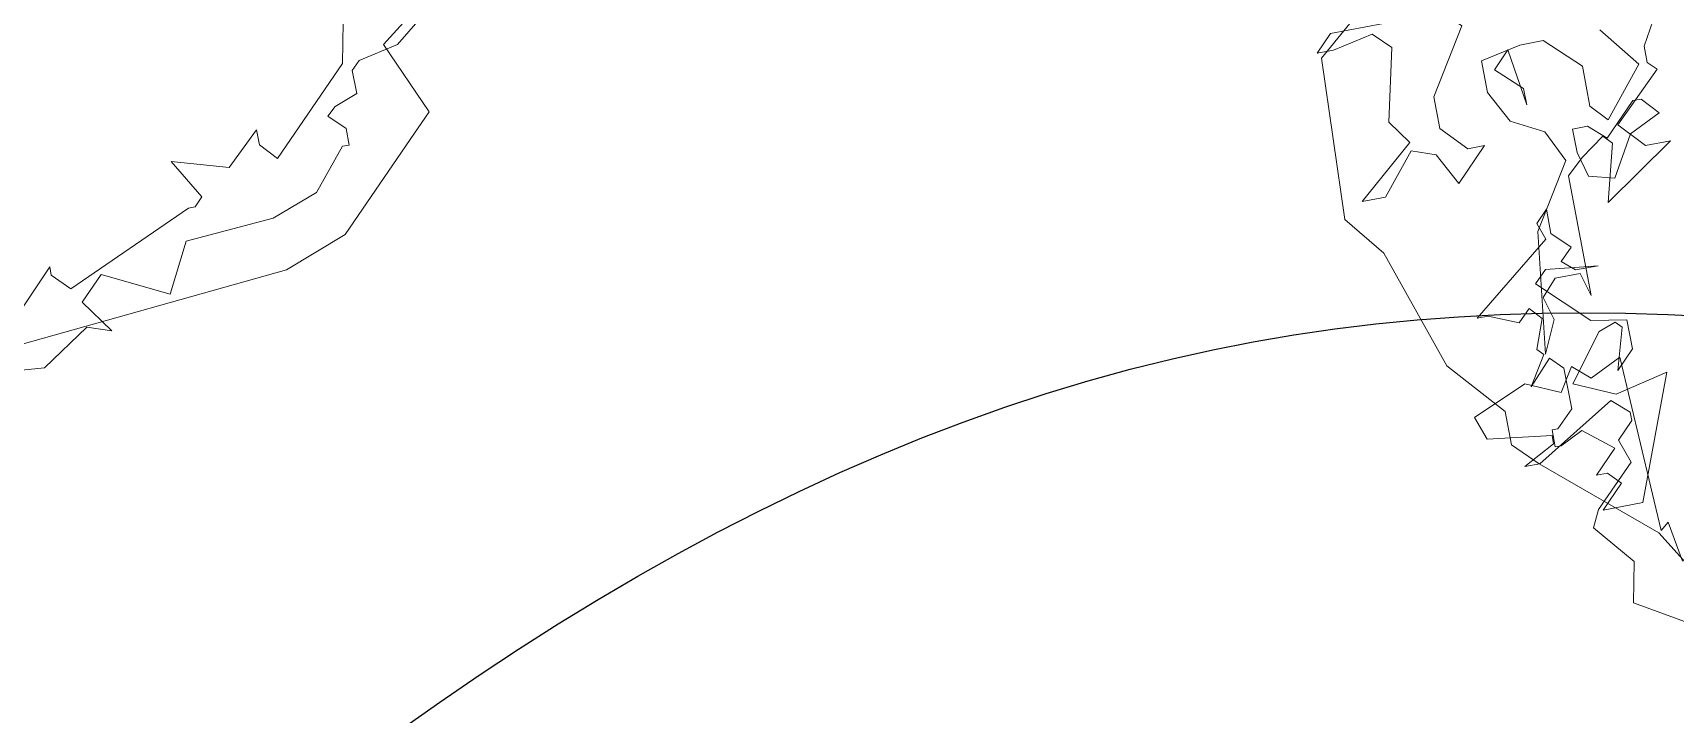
# Model space of a CAD drawing. Header units: millimetres. Extents: x 1418 to 1811, y 1796 to 1956.
# Drawn here: x 1480.551 to 1481.692, y 1862.119 to 1862.592 of the extents above; entities that cross this region are included whole.
import ezdxf

# ---------------------------------------------------------------- set-up
doc = ezdxf.new("R2010")
doc.units = ezdxf.units.MM
doc.layers.add('ARBRE', color=251, linetype='Continuous', lineweight=13)
doc.layers.add('VEGETAIS', color=3, linetype='Continuous')

# ---------------------------------------------------------------- blocks, each defined once
blk = doc.blocks.new('WMF26', base_point=(0, 0.0008))
at = {"color": 85}
for points in [[(11.7611, -2.7672), (11.9727, -3.1163), (12.4238, -3.5016), (12.5251, -3.6045), (12.5251, -3.7494), (12.7359, -3.9898), (12.9112, -4.5142), (13.0496, -4.688), (13.0199, -5.387), (12.7721, -5.5977)], [(2.2221, -2.0031), (2.6807, -1.654), (2.5424, -1.3338), (2.6445, -1.2317), (2.9936, -0.8826), (3.2694, -0.7805), (4.492, -0.6718)]]:
    blk.add_lwpolyline(points, dxfattribs=at)
at = {"color": 63}
for points in [[(4.5068, -0.7336), (4.2664, -0.9806), (4.2664, -0.9443), (4.194, -0.8711), (3.6333, -1.1189), (3.6045, -1.1189), (3.5683, -1.1551), (3.6695, -1.3297), (3.4299, -1.2572), (3.2842, -1.3955), (3.2842, -1.3297), (3.2192, -1.2572), (2.8693, -1.6063), (2.833, -1.7808)], [(2.4469, -1.7808), (2.6223, -1.6433), (2.7968, -1.6063), (2.833, -1.5701), (2.833, -1.4688), (2.9343, -1.4317), (2.9722, -1.3955), (2.9055, -1.3297), (2.9055, -1.2572), (2.9343, -1.2572), (3.0808, -1.0827), (3.2842, -1.0094), (3.6695, -0.9806), (3.779, -0.7698), (4.0557, -0.9081), (4.1577, -0.806), (4.0557, -0.6611), (4.1577, -0.6973), (4.3685, -0.5582), (4.7909, -0.5944)], [(11.4375, -2.4255), (12.1357, -2.8404), (12.0995, -3.0142), (12.2452, -3.1895), (12.209, -3.262), (12.0344, -3.4365), (12.0706, -3.5386), (11.9982, -3.6119), (11.9982, -3.6481), (12.0706, -3.7132), (12.4205, -3.5016), (12.4856, -3.5016), (12.3464, -3.5757), (12.3464, -3.6119), (12.6239, -3.6481), (12.6601, -3.7494), (12.4205, -3.8515), (12.274, -3.7856), (12.209, -3.8877), (12.1357, -3.8227), (11.9982, -3.8877), (11.962, -3.1237), (11.9249, -3.1533), (11.8953, -2.9779)], [(12.0706, -4.7612), (12.1357, -4.8996), (12.274, -4.972), (12.3464, -5.1103), (12.3464, -5.2495), (12.1727, -5.2857), (12.0706, -5.2857), (11.9249, -5.1465), (11.9249, -4.972), (11.859, -4.8996), (11.6853, -5.1103), (11.8228, -5.2857)], [(11.3354, -5.2495), (11.5108, -5.4232), (11.6483, -5.1828), (11.6483, -5.1103), (11.6121, -5.0741), (11.8228, -4.8707), (11.7216, -4.7612), (11.6121, -4.7612), (11.9249, -4.5505), (11.859, -4.7975), (11.8953, -4.8345), (11.9982, -4.7612), (12.0706, -4.6954), (12.0706, -4.1717), (12.0995, -4.2738), (12.209, -4.2738), (12.274, -4.2006), (12.2452, -4.0993), (12.3102, -3.9602), (12.2452, -4.4846), (12.0706, -4.7612), (12.0706, -4.7612)]]:
    blk.add_lwpolyline(points, dxfattribs=at)
at = {"color": 106}
for points in [[(12.0912, -3.3558), (12.1431, -3.4085), (12.1908, -3.4085), (12.0912, -3.5082), (12.2172, -3.6086), (12.3168, -3.5608), (12.3423, -3.5608), (12.3423, -3.6349), (12.3168, -3.6349), (12.2427, -3.7082), (12.2427, -3.8869), (12.2954, -3.9396), (12.3958, -3.8342), (12.3168, -3.9602), (12.3423, -3.9873), (12.2954, -4.1133), (12.3423, -4.166), (12.3958, -4.1133), (12.5218, -4.166), (12.5696, -4.166), (12.2172, -4.4451), (12.2427, -4.5184), (12.1908, -4.5711), (12.1908, -4.4657), (12.1167, -4.3916), (12.1694, -4.3389), (12.1167, -4.2919), (12.0171, -4.2919), (12.2427, -4.3183), (12.2954, -4.2656), (12.0912, -4.0664), (11.9389, -4.04), (11.9389, -3.9132), (12.0171, -3.8342), (11.9653, -4.0137), (11.9908, -4.04), (12.0649, -4.0137), (12.2172, -3.8136), (12.0435, -3.7346), (11.8121, -3.7873), (12.0171, -3.2562), (12.1908, -3.2562), (12.0912, -3.3558), (12.0912, -3.3558)], [(12.0163, -4.7859), (12.0163, -4.8889), (11.9513, -4.8889), (11.8772, -4.823), (11.7397, -4.9613), (11.7034, -4.9613), (11.6376, -4.8889), (11.7759, -4.823), (11.8772, -4.6484), (11.9875, -4.6773), (12.0163, -4.7859), (12.0163, -4.7859)], [(12.7145, -4.9251), (12.8602, -4.7497), (12.9623, -4.7497), (12.7145, -4.9613), (12.7869, -5.0634), (12.7145, -5.3763), (12.7869, -5.4487), (12.9623, -5.4125), (13.0347, -5.4125), (12.9623, -5.4849), (12.5762, -5.4849), (12.4749, -5.5508), (12.4016, -5.5508), (12.4749, -5.4849), (12.4016, -5.4125), (12.5762, -5.1358), (12.5762, -4.9975), (12.4749, -4.8889), (12.4016, -4.8889), (12.5399, -4.7497), (12.6124, -4.8889), (12.7145, -4.9251), (12.7145, -4.9251)], [(12.2995, -5.2009), (12.2271, -5.275), (12.1908, -5.0272), (12.1908, -5.0996), (12.2995, -5.2009), (12.2995, -5.2009)]]:
    blk.add_lwpolyline(points, dxfattribs=at)
blk = doc.blocks.new('T2_02')
at = {"xscale": 0.3499999999999943, "yscale": 0.3499999999999943, "zscale": 0.3499999999999943}
blk.add_blockref('WMF26', (-2.2399, 1.997), dxfattribs=at)

msp = doc.modelspace()

# ---------------------------------------------------------------- linework, layer by layer
at = {"layer": 'VEGETAIS'}
msp.add_spline([(1489.4134, 1863.9212), (1485.3832, 1860.7774), (1481.3427, 1862.3657), (1477.9137, 1859.3571), (1473.6925, 1864.3841), (1480.0596, 1864.3842), (1489.4134, 1863.9212)], degree=3, dxfattribs=at)

# ---------------------------------------------------------------- block references
at = {"layer": 'ARBRE', "xscale": 0.4621142716754233, "yscale": 0.4621142716754233, "zscale": 0.4621142716754233, "rotation": 190.6551472559353}
for p in [(1480.0825, 1863.1167), (1482.4891, 1862.823)]:
    msp.add_blockref('T2_02', p, dxfattribs=at)

doc.saveas('drawing.dxf')
